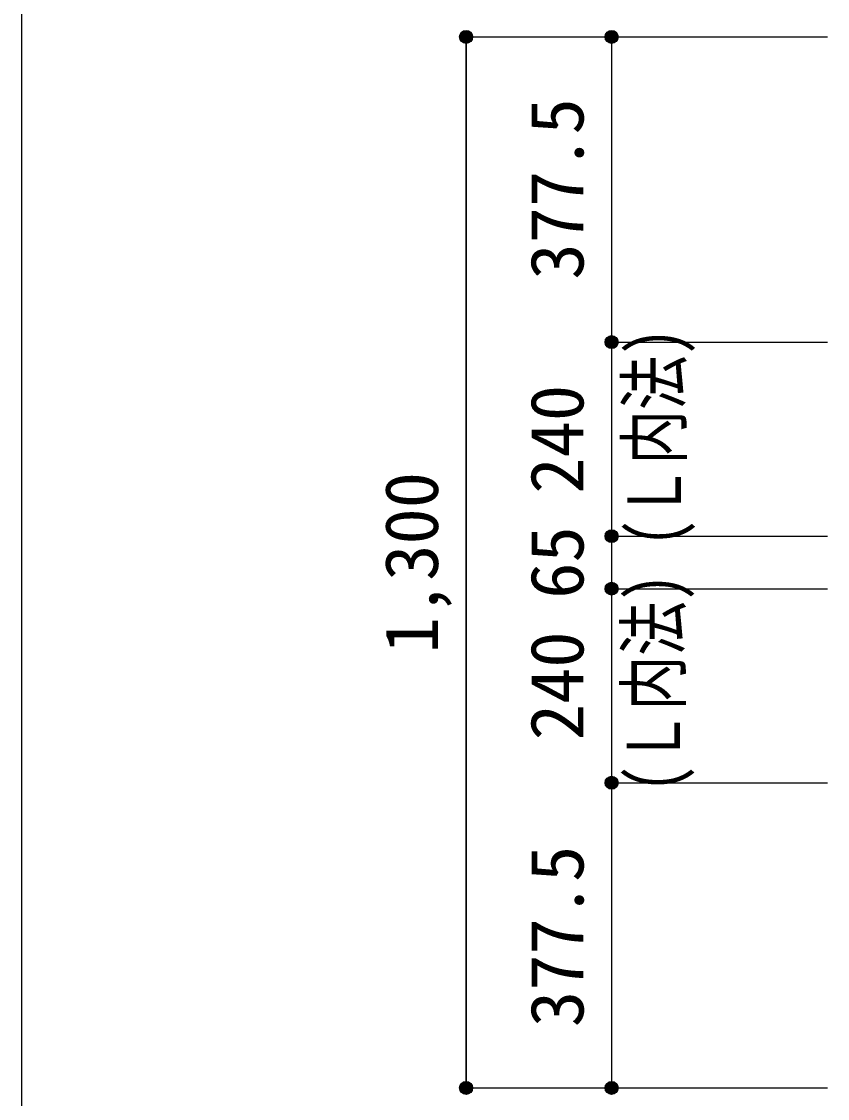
# Model space of a CAD drawing. Units: millimetres at full size, sheet at 1:30. Extents: x -5973 to 5954, y -4195 to 4201.
# Drawn here: x -5973 to -4976, y -2563 to -1231 of the extents above; entities that cross this region are included whole.
import ezdxf
from ezdxf.enums import TextEntityAlignment as Align

# ---------------------------------------------------------------- set-up
doc = ezdxf.new("R2010")
doc.units = ezdxf.units.MM
doc.header["$LTSCALE"] = 30
doc.header["$PDMODE"] = 32
doc.header["$PDSIZE"] = 15
for name, color, linetype in [('0-7_文字', 4, 'Continuous'), ('0-D_寸法', 4, 'Continuous'), ('F-0_枠', 6, 'Continuous')]:
    doc.layers.add(name, color=color, linetype=linetype)
doc.styles.add('ＭＳ ゴシック', font='')
doc.styles.get('ＭＳ ゴシック').set_extended_font_data('MS Gothic')

msp = doc.modelspace()

# ---------------------------------------------------------------- linework, layer by layer
at = {"layer": '0-D_寸法'}
for p, q in [((-5422.84, -1249.89), (-5422.84, -2549.89)), ((-5422.84, -1249.89), (-5242.84, -1249.89)), ((-5422.84, -1249.89), (-5242.84, -1249.89)), ((-5422.84, -2549.89), (-5422.84, -1249.89)), ((-5242.84, -1249.89), (-4975.8, -1249.89)), ((-5242.84, -1249.89), (-5242.84, -1627.39)), ((-5242.84, -1627.39), (-4975.8, -1627.39)), ((-5242.84, -1627.39), (-5242.84, -1867.39)), ((-5242.84, -1867.39), (-5242.84, -1932.39)), ((-5242.84, -1867.39), (-4975.8, -1867.39)), ((-5242.84, -1932.39), (-5242.84, -2172.39)), ((-5242.84, -1932.39), (-4975.8, -1932.39)), ((-5242.84, -2172.39), (-4975.8, -2172.39)), ((-5242.84, -2172.39), (-5242.84, -2549.89)), ((-5422.84, -2549.89), (-5242.84, -2549.89)), ((-5242.84, -2549.89), (-4975.8, -2549.89)), ((-5242.84, -2549.89), (-4975.8, -2549.89))]:
    msp.add_line(p, q, dxfattribs=at)
for centre, radius in [((-5422.84, -1249.89), 8), ((-5422.84, -1249.89), 7.2), ((-5422.84, -1249.89), 6.4), ((-5422.84, -1249.89), 5.6), ((-5422.84, -1249.89), 4.8), ((-5422.84, -1249.89), 4), ((-5422.84, -1249.89), 3.2), ((-5422.84, -1249.89), 2.4), ((-5422.84, -1249.89), 1.6), ((-5422.84, -1249.89), 0.8), ((-5242.84, -1249.89), 8), ((-5242.84, -1249.89), 7.2), ((-5242.84, -1249.89), 6.4), ((-5242.84, -1249.89), 5.6), ((-5242.84, -1249.89), 4.8), ((-5242.84, -1249.89), 4), ((-5242.84, -1249.89), 3.2), ((-5242.84, -1249.89), 2.4), ((-5242.84, -1249.89), 1.6), ((-5242.84, -1249.89), 0.8), ((-5242.84, -1627.39), 8), ((-5242.84, -1627.39), 7.2), ((-5242.84, -1627.39), 6.4), ((-5242.84, -1627.39), 5.6), ((-5242.84, -1627.39), 4.8), ((-5242.84, -1627.39), 4), ((-5242.84, -1627.39), 3.2), ((-5242.84, -1627.39), 2.4), ((-5242.84, -1627.39), 1.6), ((-5242.84, -1627.39), 0.8), ((-5242.84, -1867.39), 8), ((-5242.84, -1867.39), 7.2), ((-5242.84, -1867.39), 6.4), ((-5242.84, -1867.39), 5.6), ((-5242.84, -1867.39), 4.8), ((-5242.84, -1867.39), 4), ((-5242.84, -1867.39), 3.2), ((-5242.84, -1867.39), 2.4), ((-5242.84, -1867.39), 1.6), ((-5242.84, -1867.39), 0.8), ((-5242.84, -1932.39), 8), ((-5242.84, -1932.39), 7.2), ((-5242.84, -1932.39), 6.4), ((-5242.84, -1932.39), 5.6), ((-5242.84, -1932.39), 4.8), ((-5242.84, -1932.39), 4), ((-5242.84, -1932.39), 3.2), ((-5242.84, -1932.39), 2.4), ((-5242.84, -1932.39), 1.6), ((-5242.84, -1932.39), 0.8), ((-5242.84, -2172.39), 8), ((-5242.84, -2172.39), 7.2), ((-5242.84, -2172.39), 6.4), ((-5242.84, -2172.39), 5.6), ((-5242.84, -2172.39), 4.8), ((-5242.84, -2172.39), 4), ((-5242.84, -2172.39), 3.2), ((-5242.84, -2172.39), 2.4), ((-5242.84, -2172.39), 1.6), ((-5242.84, -2172.39), 0.8), ((-5422.84, -2549.89), 8), ((-5422.84, -2549.89), 7.2), ((-5422.84, -2549.89), 6.4), ((-5242.84, -2549.89), 8), ((-5242.84, -2549.89), 7.2), ((-5242.84, -2549.89), 6.4), ((-5422.84, -2549.89), 5.6), ((-5422.84, -2549.89), 4.8), ((-5422.84, -2549.89), 4), ((-5422.84, -2549.89), 3.2), ((-5422.84, -2549.89), 2.4), ((-5422.84, -2549.89), 1.6), ((-5422.84, -2549.89), 0.8), ((-5242.84, -2549.89), 5.6), ((-5242.84, -2549.89), 4.8), ((-5242.84, -2549.89), 4), ((-5242.84, -2549.89), 3.2), ((-5242.84, -2549.89), 2.4), ((-5242.84, -2549.89), 1.6), ((-5242.84, -2549.89), 0.8)]:
    msp.add_circle(centre, radius, dxfattribs=at)
at = {"layer": '0-D_寸法', "color": 7}
for p in [(-5422.84, -1249.89), (-5242.84, -1249.89), (-5242.84, -1249.89), (-5242.84, -1627.39), (-5242.84, -1627.39), (-5242.84, -1867.39), (-5242.84, -1867.39), (-5242.84, -1932.39), (-5242.84, -1932.39), (-5242.84, -2172.39), (-5242.84, -2172.39), (-5242.84, -2172.39), (-5422.84, -2549.89), (-5242.84, -2549.89), (-5242.84, -2549.89)]:
    msp.add_point(p, dxfattribs=at)
at = {"layer": 'F-0_枠'}
msp.add_line((-5972.88, 4201.15), (-5972.88, -4195.24), dxfattribs=at)

# ---------------------------------------------------------------- texts
at = {"layer": '0-7_文字', "style": 'ＭＳ ゴシック', "width": 0.75}
for p in [(-5137.29, -1879.99), (-5138.28, -2184.01)]:
    msp.add_text('(Ｌ内法)', height=65.98, rotation=90, dxfattribs=at).set_placement(p, align=Align.BOTTOM_LEFT)
at = {"layer": '0-D_寸法', "style": 'ＭＳ ゴシック'}
for s, p in [('377.5', (-5257.84, -1550.14)), ('240', (-5257.84, -1814.89)), ('1,300', (-5437.84, -2012.39)), ('65', (-5257.84, -1944.89)), ('240', (-5257.84, -2119.89)), ('377.5', (-5257.84, -2474.64))]:
    msp.add_text(s, height=65.98, rotation=90, dxfattribs=at).set_placement(p, align=Align.BOTTOM_LEFT)

doc.saveas('drawing.dxf')
